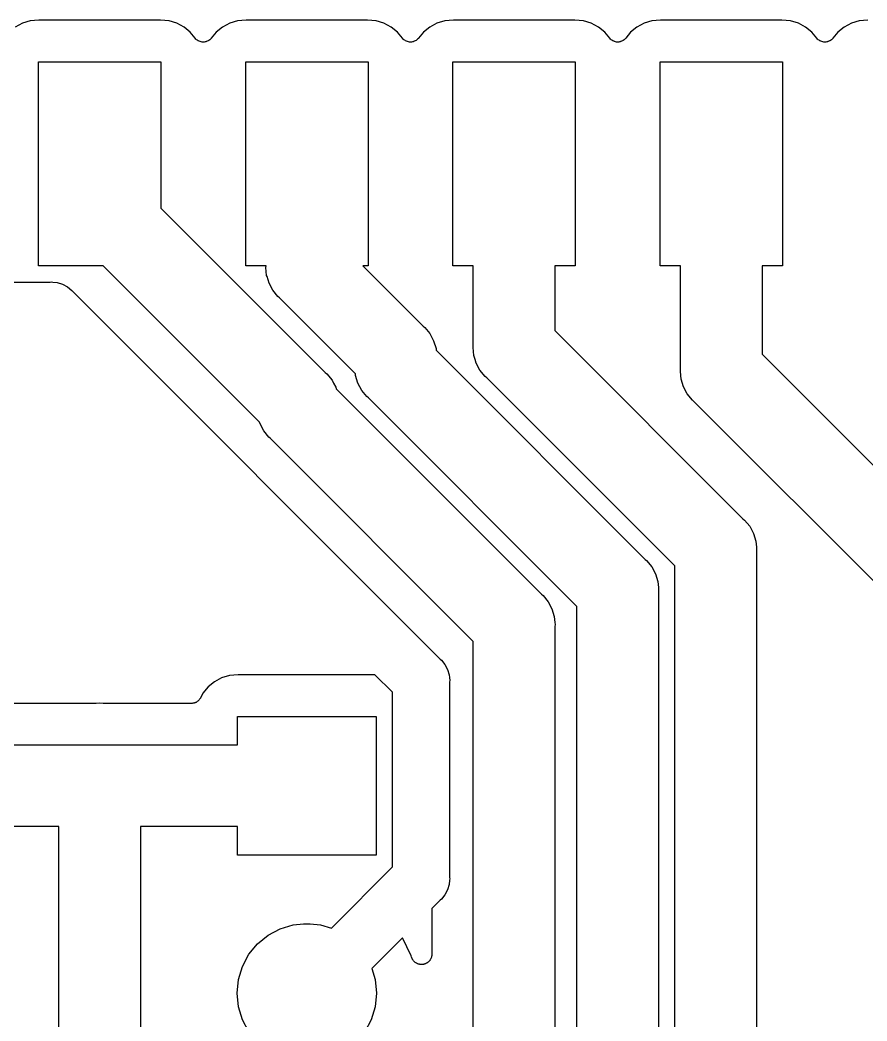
# Model space of a CAD drawing. Extents: x 72.9 to 155.7, y -140.4 to -71.7.
# Drawn here: x 103.16 to 113.55, y -117.18 to -104.92 of the extents above; entities that cross this region are included whole.
import ezdxf

# ---------------------------------------------------------------- set-up
doc = ezdxf.new("R2010")
doc.units = 0
doc.header["$MEASUREMENT"] = 0
doc.layers.add('BLACK', color=7, linetype='CONTINUOUS')

msp = doc.modelspace()

# ---------------------------------------------------------------- linework, layer by layer
at = {"layer": 'BLACK', "linetype": 'CONTINUOUS'}
for p, q in [((103.195, -104.958), (103.106, -105.006)), ((103.29, -104.929), (103.195, -104.958)), ((103.396, -104.919), (103.29, -104.929)), ((104.884, -104.919), (103.396, -104.919)), ((104.99, -104.929), (104.884, -104.919)), ((105.085, -104.958), (104.99, -104.929)), ((105.174, -105.006), (105.085, -104.958)), ((105.735, -104.958), (105.646, -105.006)), ((105.83, -104.929), (105.735, -104.958)), ((105.936, -104.919), (105.83, -104.929)), ((107.424, -104.919), (105.936, -104.919)), ((107.53, -104.929), (107.424, -104.919)), ((107.625, -104.958), (107.53, -104.929)), ((107.714, -105.006), (107.625, -104.958)), ((108.275, -104.958), (108.186, -105.006)), ((108.37, -104.929), (108.275, -104.958)), ((108.476, -104.919), (108.37, -104.929)), ((109.964, -104.919), (108.476, -104.919)), ((110.07, -104.929), (109.964, -104.919)), ((110.165, -104.958), (110.07, -104.929)), ((110.254, -105.006), (110.165, -104.958)), ((110.815, -104.958), (110.726, -105.006)), ((110.91, -104.929), (110.815, -104.958)), ((111.016, -104.919), (110.91, -104.929)), ((112.504, -104.919), (111.016, -104.919)), ((112.61, -104.929), (112.504, -104.919)), ((112.705, -104.958), (112.61, -104.929)), ((112.794, -105.006), (112.705, -104.958)), ((113.355, -104.958), (113.266, -105.006)), ((113.45, -104.929), (113.355, -104.958)), ((113.556, -104.919), (113.45, -104.929)), ((105.251, -105.069), (105.174, -105.006)), ((105.312, -105.143), (105.251, -105.069)), ((105.569, -105.069), (105.508, -105.143)), ((105.646, -105.006), (105.569, -105.069)), ((107.791, -105.069), (107.714, -105.006)), ((107.852, -105.143), (107.791, -105.069)), ((108.109, -105.069), (108.048, -105.143)), ((108.186, -105.006), (108.109, -105.069)), ((110.331, -105.069), (110.254, -105.006)), ((110.392, -105.143), (110.331, -105.069)), ((110.649, -105.069), (110.588, -105.143)), ((110.726, -105.006), (110.649, -105.069)), ((112.871, -105.069), (112.794, -105.006)), ((112.932, -105.143), (112.871, -105.069)), ((113.189, -105.069), (113.128, -105.143)), ((113.266, -105.006), (113.189, -105.069)), ((105.32, -105.152), (105.312, -105.143)), ((105.329, -105.16), (105.32, -105.152)), ((105.329, -105.161), (105.329, -105.16)), ((105.329, -105.16), (105.329, -105.16)), ((105.339, -105.167), (105.329, -105.161)), ((105.349, -105.174), (105.339, -105.167)), ((105.35, -105.174), (105.349, -105.174)), ((105.35, -105.175), (105.35, -105.174)), ((105.361, -105.179), (105.35, -105.175)), ((105.372, -105.184), (105.361, -105.179)), ((105.373, -105.184), (105.372, -105.184)), ((105.372, -105.184), (105.372, -105.184)), ((105.385, -105.186), (105.373, -105.184)), ((105.396, -105.189), (105.385, -105.186)), ((105.397, -105.189), (105.396, -105.189)), ((105.409, -105.189), (105.397, -105.189)), ((105.397, -105.189), (105.397, -105.189)), ((105.421, -105.189), (105.409, -105.189)), ((105.422, -105.189), (105.421, -105.189)), ((105.434, -105.187), (105.422, -105.189)), ((105.422, -105.189), (105.422, -105.189)), ((105.445, -105.185), (105.434, -105.187)), ((105.446, -105.184), (105.445, -105.185)), ((105.457, -105.18), (105.446, -105.184)), ((105.446, -105.184), (105.446, -105.184)), ((105.468, -105.175), (105.457, -105.18)), ((105.469, -105.175), (105.468, -105.175)), ((105.479, -105.168), (105.469, -105.175)), ((105.469, -105.175), (105.469, -105.175)), ((105.489, -105.162), (105.479, -105.168)), ((105.49, -105.162), (105.489, -105.162)), ((105.498, -105.153), (105.49, -105.161)), ((105.49, -105.161), (105.49, -105.162)), ((105.507, -105.145), (105.498, -105.153)), ((105.508, -105.144), (105.507, -105.145)), ((105.508, -105.143), (105.508, -105.144)), ((105.508, -105.144), (105.508, -105.144)), ((105.508, -105.144), (105.508, -105.144)), ((107.86, -105.152), (107.852, -105.143)), ((107.869, -105.16), (107.86, -105.152)), ((107.869, -105.161), (107.869, -105.16)), ((107.869, -105.16), (107.869, -105.16)), ((107.879, -105.167), (107.869, -105.161)), ((107.889, -105.174), (107.879, -105.167)), ((107.89, -105.174), (107.889, -105.174)), ((107.89, -105.175), (107.89, -105.174)), ((107.901, -105.179), (107.89, -105.175)), ((107.912, -105.184), (107.901, -105.179)), ((107.913, -105.184), (107.912, -105.184)), ((107.912, -105.184), (107.912, -105.184)), ((107.925, -105.186), (107.913, -105.184)), ((107.936, -105.189), (107.925, -105.186)), ((107.937, -105.189), (107.936, -105.189)), ((107.949, -105.189), (107.937, -105.189)), ((107.937, -105.189), (107.937, -105.189)), ((107.961, -105.189), (107.949, -105.189)), ((107.962, -105.189), (107.961, -105.189)), ((107.974, -105.187), (107.962, -105.189)), ((107.962, -105.189), (107.962, -105.189)), ((107.985, -105.185), (107.974, -105.187)), ((107.986, -105.184), (107.985, -105.185)), ((107.997, -105.18), (107.986, -105.184)), ((107.986, -105.184), (107.986, -105.184)), ((108.008, -105.175), (107.997, -105.18)), ((108.009, -105.175), (108.008, -105.175)), ((108.019, -105.168), (108.009, -105.175)), ((108.009, -105.175), (108.009, -105.175)), ((108.029, -105.162), (108.019, -105.168)), ((108.03, -105.162), (108.029, -105.162)), ((108.038, -105.153), (108.03, -105.161)), ((108.03, -105.161), (108.03, -105.162)), ((108.047, -105.145), (108.038, -105.153)), ((108.048, -105.144), (108.047, -105.145)), ((108.048, -105.143), (108.048, -105.144)), ((108.048, -105.144), (108.048, -105.144)), ((108.048, -105.144), (108.048, -105.144)), ((110.4, -105.152), (110.392, -105.143)), ((110.409, -105.16), (110.4, -105.152)), ((110.409, -105.161), (110.409, -105.16)), ((110.409, -105.16), (110.409, -105.16)), ((110.419, -105.167), (110.409, -105.161)), ((110.429, -105.174), (110.419, -105.167)), ((110.43, -105.174), (110.429, -105.174)), ((110.43, -105.175), (110.43, -105.174)), ((110.441, -105.179), (110.43, -105.175)), ((110.452, -105.184), (110.441, -105.179)), ((110.453, -105.184), (110.452, -105.184)), ((110.452, -105.184), (110.452, -105.184)), ((110.465, -105.186), (110.453, -105.184)), ((110.476, -105.189), (110.465, -105.186)), ((110.477, -105.189), (110.476, -105.189)), ((110.489, -105.189), (110.477, -105.189)), ((110.477, -105.189), (110.477, -105.189)), ((110.501, -105.189), (110.489, -105.189)), ((110.502, -105.189), (110.501, -105.189)), ((110.514, -105.187), (110.502, -105.189)), ((110.502, -105.189), (110.502, -105.189)), ((110.525, -105.185), (110.514, -105.187)), ((110.526, -105.184), (110.525, -105.185)), ((110.537, -105.18), (110.526, -105.184)), ((110.526, -105.184), (110.526, -105.184)), ((110.548, -105.175), (110.537, -105.18)), ((110.549, -105.175), (110.548, -105.175)), ((110.559, -105.168), (110.549, -105.175)), ((110.549, -105.175), (110.549, -105.175)), ((110.569, -105.162), (110.559, -105.168)), ((110.57, -105.162), (110.569, -105.162)), ((110.578, -105.153), (110.57, -105.161)), ((110.57, -105.161), (110.57, -105.162)), ((110.587, -105.145), (110.578, -105.153)), ((110.588, -105.144), (110.587, -105.145)), ((110.588, -105.143), (110.588, -105.144)), ((110.588, -105.144), (110.588, -105.144)), ((110.588, -105.144), (110.588, -105.144)), ((112.94, -105.152), (112.932, -105.143)), ((112.949, -105.16), (112.94, -105.152)), ((112.949, -105.161), (112.949, -105.16)), ((112.949, -105.16), (112.949, -105.16)), ((112.959, -105.167), (112.949, -105.161)), ((112.969, -105.174), (112.959, -105.167)), ((112.97, -105.174), (112.969, -105.174)), ((112.97, -105.175), (112.97, -105.174)), ((112.981, -105.179), (112.97, -105.175)), ((112.992, -105.184), (112.981, -105.179)), ((112.993, -105.184), (112.992, -105.184)), ((112.992, -105.184), (112.992, -105.184)), ((113.005, -105.186), (112.993, -105.184)), ((113.016, -105.189), (113.005, -105.186)), ((113.017, -105.189), (113.016, -105.189)), ((113.029, -105.189), (113.017, -105.189)), ((113.017, -105.189), (113.017, -105.189)), ((113.041, -105.189), (113.029, -105.189)), ((113.042, -105.189), (113.041, -105.189)), ((113.054, -105.187), (113.042, -105.189)), ((113.042, -105.189), (113.042, -105.189)), ((113.065, -105.185), (113.054, -105.187)), ((113.066, -105.184), (113.065, -105.185)), ((113.077, -105.18), (113.066, -105.184)), ((113.066, -105.184), (113.066, -105.184)), ((113.088, -105.175), (113.077, -105.18)), ((113.089, -105.175), (113.088, -105.175)), ((113.099, -105.168), (113.089, -105.175)), ((113.089, -105.175), (113.089, -105.175)), ((113.109, -105.162), (113.099, -105.168)), ((113.11, -105.162), (113.109, -105.162)), ((113.118, -105.153), (113.11, -105.161)), ((113.11, -105.161), (113.11, -105.162)), ((113.127, -105.145), (113.118, -105.153)), ((113.128, -105.144), (113.127, -105.145)), ((113.128, -105.143), (113.128, -105.144)), ((113.128, -105.144), (113.128, -105.144)), ((113.128, -105.144), (113.128, -105.144)), ((103.39, -107.93), (103.39, -105.43)), ((103.39, -105.43), (104.89, -105.43)), ((104.89, -105.43), (104.89, -107.223)), ((105.93, -107.93), (105.93, -105.43)), ((105.93, -105.43), (107.43, -105.43)), ((107.43, -105.43), (107.43, -107.93)), ((108.47, -107.93), (108.47, -105.43)), ((108.47, -105.43), (109.97, -105.43)), ((109.97, -105.43), (109.97, -107.93)), ((111.01, -107.93), (111.01, -105.43)), ((111.01, -105.43), (112.51, -105.43)), ((112.51, -105.43), (112.51, -107.93)), ((104.89, -107.223), (106.906, -109.239)), ((104.183, -107.93), (103.39, -107.93)), ((106.1, -109.847), (104.183, -107.93)), ((106.18, -107.93), (105.93, -107.93)), ((106.178, -107.95), (106.18, -107.93)), ((106.187, -108.048), (106.178, -107.95)), ((107.43, -107.93), (107.367, -107.93)), ((107.367, -107.93), (108.106, -108.669)), ((108.72, -107.93), (108.47, -107.93)), ((108.72, -108.905), (108.72, -107.93)), ((109.97, -107.93), (109.72, -107.93)), ((109.72, -107.93), (109.72, -108.723)), ((111.26, -107.93), (111.01, -107.93)), ((111.26, -109.195), (111.26, -107.93)), ((112.51, -107.93), (112.26, -107.93)), ((112.26, -107.93), (112.26, -109.013)), ((85.1409, -108.13), (103.533, -108.13)), ((103.533, -108.13), (103.55, -108.128)), ((103.55, -108.128), (103.567, -108.13)), ((103.567, -108.13), (103.567, -108.13)), ((103.567, -108.13), (103.619, -108.135)), ((103.619, -108.135), (103.685, -108.155)), ((103.685, -108.155), (103.745, -108.188)), ((106.192, -108.063), (106.187, -108.048)), ((106.216, -108.142), (106.192, -108.063)), ((106.262, -108.229), (106.216, -108.142)), ((103.745, -108.188), (103.799, -108.231)), ((103.799, -108.231), (103.81, -108.245)), ((103.81, -108.245), (108.315, -112.75)), ((106.325, -108.305), (106.262, -108.229)), ((106.344, -108.321), (106.325, -108.305)), ((107.275, -109.252), (106.344, -108.321)), ((108.106, -108.669), (108.125, -108.685)), ((108.125, -108.685), (108.188, -108.761)), ((108.188, -108.761), (108.234, -108.848)), ((109.72, -108.723), (112.026, -111.029)), ((108.234, -108.848), (108.263, -108.942)), ((108.263, -108.942), (108.265, -108.965)), ((108.265, -108.965), (110.826, -111.526)), ((108.718, -108.93), (108.72, -108.905)), ((108.727, -109.028), (108.718, -108.93)), ((112.26, -109.013), (118.317, -115.07)), ((108.743, -109.079), (108.727, -109.028)), ((108.756, -109.122), (108.743, -109.079)), ((108.802, -109.209), (108.756, -109.122)), ((106.906, -109.239), (106.925, -109.255)), ((106.925, -109.255), (106.988, -109.331)), ((107.277, -109.275), (107.275, -109.252)), ((108.865, -109.285), (108.802, -109.209)), ((111.258, -109.22), (111.26, -109.195)), ((111.263, -109.275), (111.258, -109.22)), ((106.988, -109.331), (107.008, -109.369)), ((107.008, -109.369), (107.034, -109.418)), ((107.306, -109.369), (107.277, -109.275)), ((107.352, -109.456), (107.306, -109.369)), ((108.884, -109.301), (108.865, -109.285)), ((111.19, -111.607), (108.884, -109.301)), ((111.267, -109.318), (111.263, -109.275)), ((111.296, -109.412), (111.267, -109.318)), ((107.034, -109.418), (107.034, -109.418)), ((107.034, -109.418), (107.04, -109.437)), ((107.04, -109.437), (109.556, -111.953)), ((107.415, -109.532), (107.352, -109.456)), ((111.342, -109.499), (111.296, -109.412)), ((111.405, -109.575), (111.342, -109.499)), ((107.434, -109.548), (107.415, -109.532)), ((109.99, -112.104), (107.434, -109.548)), ((111.424, -109.591), (111.405, -109.575)), ((117.739, -115.906), (111.424, -109.591)), ((106.106, -109.866), (106.1, -109.847)), ((106.152, -109.953), (106.106, -109.866)), ((106.215, -110.029), (106.152, -109.953)), ((106.234, -110.045), (106.215, -110.029)), ((108.72, -112.531), (106.234, -110.045)), ((112.026, -111.029), (112.045, -111.045)), ((112.045, -111.045), (112.108, -111.121)), ((112.108, -111.121), (112.154, -111.208)), ((112.154, -111.208), (112.183, -111.302)), ((112.183, -111.302), (112.19, -111.375)), ((112.19, -111.375), (112.192, -111.4)), ((112.192, -111.4), (112.19, -111.425)), ((112.19, -111.425), (112.19, -127.045)), ((110.826, -111.526), (110.845, -111.542)), ((110.845, -111.542), (110.908, -111.618)), ((110.908, -111.618), (110.954, -111.705)), ((110.954, -111.705), (110.983, -111.799)), ((111.19, -126.863), (111.19, -111.607)), ((110.983, -111.799), (110.99, -111.873)), ((109.556, -111.953), (109.575, -111.969)), ((110.99, -111.873), (110.99, -111.873)), ((110.99, -111.873), (110.992, -111.897)), ((110.992, -111.897), (110.99, -111.922)), ((110.99, -111.922), (110.99, -120.625)), ((109.575, -111.969), (109.638, -112.045)), ((109.638, -112.045), (109.684, -112.132)), ((109.684, -112.132), (109.713, -112.226)), ((109.99, -120.443), (109.99, -112.104)), ((109.713, -112.226), (109.72, -112.3)), ((109.72, -112.3), (109.72, -112.3)), ((109.72, -112.3), (109.722, -112.324)), ((109.722, -112.324), (109.72, -112.349)), ((109.72, -112.349), (109.72, -118.085)), ((108.72, -117.903), (108.72, -112.531)), ((108.315, -112.75), (108.329, -112.761)), ((108.329, -112.761), (108.372, -112.815)), ((108.372, -112.815), (108.405, -112.875)), ((108.405, -112.875), (108.425, -112.941)), ((105.546, -113.026), (105.469, -113.089)), ((105.635, -112.978), (105.546, -113.026)), ((105.73, -112.949), (105.635, -112.978)), ((105.836, -112.939), (105.73, -112.949)), ((107.514, -112.939), (105.836, -112.939)), ((107.73, -113.155), (107.514, -112.939)), ((108.425, -112.941), (108.428, -112.974)), ((108.428, -112.974), (108.432, -113.01)), ((108.432, -113.01), (108.43, -113.027)), ((108.43, -113.027), (108.43, -115.423)), ((105.406, -113.166), (105.374, -113.225)), ((105.469, -113.089), (105.406, -113.166)), ((107.73, -115.295), (107.73, -113.155)), ((104.084, -113.292), (99.5616, -113.292)), ((104.09, -113.291), (104.084, -113.292)), ((104.095, -113.292), (104.09, -113.291)), ((104.097, -113.291), (104.095, -113.292)), ((104.14, -113.287), (104.097, -113.291)), ((104.183, -113.291), (104.14, -113.287)), ((104.189, -113.291), (104.183, -113.291)), ((104.194, -113.292), (104.189, -113.291)), ((104.196, -113.292), (104.194, -113.292)), ((105.262, -113.292), (104.196, -113.292)), ((105.268, -113.291), (105.262, -113.292)), ((105.274, -113.292), (105.268, -113.291)), ((105.28, -113.29), (105.274, -113.292)), ((105.287, -113.29), (105.28, -113.29)), ((105.292, -113.288), (105.287, -113.29)), ((105.298, -113.287), (105.292, -113.288)), ((105.304, -113.284), (105.298, -113.287)), ((105.311, -113.282), (105.304, -113.284)), ((105.316, -113.28), (105.311, -113.282)), ((105.321, -113.278), (105.316, -113.28)), ((105.327, -113.274), (105.321, -113.278)), ((105.333, -113.271), (105.327, -113.274)), ((105.337, -113.267), (105.333, -113.271)), ((105.342, -113.264), (105.337, -113.267)), ((105.347, -113.259), (105.342, -113.264)), ((105.352, -113.255), (105.347, -113.259)), ((105.355, -113.251), (105.352, -113.255)), ((105.359, -113.247), (105.355, -113.251)), ((105.363, -113.241), (105.359, -113.247)), ((105.368, -113.236), (105.363, -113.241)), ((105.37, -113.231), (105.368, -113.236)), ((105.373, -113.226), (105.37, -113.231)), ((105.374, -113.225), (105.373, -113.226)), ((105.83, -113.45), (107.53, -113.45)), ((105.83, -113.8), (105.83, -113.45)), ((107.53, -113.45), (107.53, -115.15)), ((91.3282, -113.8), (104.115, -113.8)), ((104.115, -113.8), (104.14, -113.798)), ((104.14, -113.798), (104.165, -113.8)), ((104.165, -113.8), (105.83, -113.8)), ((103.64, -114.8), (91.5107, -114.8)), ((103.64, -131.809), (103.64, -114.8)), ((105.83, -114.8), (104.64, -114.8)), ((104.64, -114.8), (104.64, -131.627)), ((105.83, -115.15), (105.83, -114.8)), ((107.53, -115.15), (105.83, -115.15)), ((106.982, -116.043), (107.73, -115.295)), ((108.425, -115.509), (108.405, -115.575)), ((108.43, -115.457), (108.425, -115.509)), ((108.43, -115.423), (108.432, -115.44)), ((108.432, -115.44), (108.43, -115.457)), ((108.43, -115.457), (108.43, -115.457)), ((108.372, -115.635), (108.329, -115.689)), ((108.405, -115.575), (108.372, -115.635)), ((108.315, -115.7), (108.212, -115.803)), ((108.329, -115.689), (108.315, -115.7)), ((108.212, -115.803), (108.212, -116.363)), ((106.353, -116.051), (106.513, -116.002)), ((106.513, -116.002), (106.638, -115.99)), ((106.638, -115.99), (106.722, -115.99)), ((106.722, -115.99), (106.847, -116.002)), ((106.847, -116.002), (106.982, -116.043)), ((106.205, -116.13), (106.353, -116.051)), ((105.97, -116.365), (106.076, -116.236)), ((106.076, -116.236), (106.205, -116.13)), ((107.853, -116.162), (107.477, -116.538)), ((107.958, -116.382), (107.853, -116.162)), ((105.891, -116.513), (105.97, -116.365)), ((108.212, -116.365), (108.211, -116.371)), ((108.211, -116.371), (108.211, -116.377)), ((108.212, -116.363), (108.212, -116.365)), ((107.963, -116.4), (107.958, -116.382)), ((107.966, -116.405), (107.963, -116.4)), ((107.968, -116.411), (107.966, -116.405)), ((107.971, -116.417), (107.968, -116.411)), ((107.973, -116.423), (107.971, -116.417)), ((107.976, -116.428), (107.973, -116.423)), ((107.979, -116.433), (107.976, -116.428)), ((107.983, -116.438), (107.979, -116.433)), ((107.987, -116.443), (107.983, -116.438)), ((107.991, -116.448), (107.987, -116.443)), ((107.995, -116.452), (107.991, -116.448)), ((108, -116.456), (107.995, -116.452)), ((108.004, -116.461), (108, -116.456)), ((108.009, -116.464), (108.004, -116.461)), ((108.014, -116.468), (108.009, -116.464)), ((108.02, -116.471), (108.014, -116.468)), ((108.025, -116.475), (108.02, -116.471)), ((108.03, -116.477), (108.025, -116.475)), ((108.036, -116.48), (108.03, -116.477)), ((108.042, -116.482), (108.036, -116.48)), ((108.048, -116.484), (108.042, -116.482)), ((108.054, -116.485), (108.048, -116.484)), ((108.059, -116.487), (108.054, -116.485)), ((108.066, -116.488), (108.059, -116.487)), ((108.072, -116.489), (108.066, -116.488)), ((108.078, -116.489), (108.072, -116.489)), ((108.084, -116.49), (108.078, -116.489)), ((108.09, -116.489), (108.084, -116.49)), ((108.097, -116.489), (108.09, -116.489)), ((108.103, -116.488), (108.097, -116.489)), ((108.109, -116.488), (108.103, -116.488)), ((108.115, -116.486), (108.109, -116.488)), ((108.121, -116.485), (108.115, -116.486)), ((108.127, -116.482), (108.121, -116.485)), ((108.133, -116.481), (108.127, -116.482)), ((108.138, -116.478), (108.133, -116.481)), ((108.144, -116.475), (108.138, -116.478)), ((108.149, -116.472), (108.144, -116.475)), ((108.155, -116.469), (108.149, -116.472)), ((108.159, -116.465), (108.155, -116.469)), ((108.165, -116.462), (108.159, -116.465)), ((108.169, -116.457), (108.165, -116.462)), ((108.174, -116.454), (108.169, -116.457)), ((108.178, -116.449), (108.174, -116.454)), ((108.182, -116.444), (108.178, -116.449)), ((108.186, -116.439), (108.182, -116.444)), ((108.19, -116.435), (108.186, -116.439)), ((108.193, -116.429), (108.19, -116.435)), ((108.196, -116.424), (108.193, -116.429)), ((108.199, -116.418), (108.196, -116.424)), ((108.202, -116.413), (108.199, -116.418)), ((108.204, -116.407), (108.202, -116.413)), ((108.206, -116.401), (108.204, -116.407)), ((108.207, -116.395), (108.206, -116.401)), ((108.209, -116.389), (108.207, -116.395)), ((108.21, -116.383), (108.209, -116.389)), ((108.211, -116.377), (108.21, -116.383)), ((105.842, -116.673), (105.891, -116.513)), ((107.477, -116.538), (107.518, -116.673)), ((105.826, -116.84), (105.842, -116.673)), ((107.518, -116.673), (107.534, -116.84)), ((105.842, -117.007), (105.826, -116.84)), ((107.534, -116.84), (107.518, -117.007)), ((105.891, -117.167), (105.842, -117.007)), ((107.518, -117.007), (107.469, -117.167)), ((105.97, -117.315), (105.891, -117.167)), ((107.469, -117.167), (107.39, -117.315))]:
    msp.add_line(p, q, dxfattribs=at)

doc.saveas('drawing.dxf')
